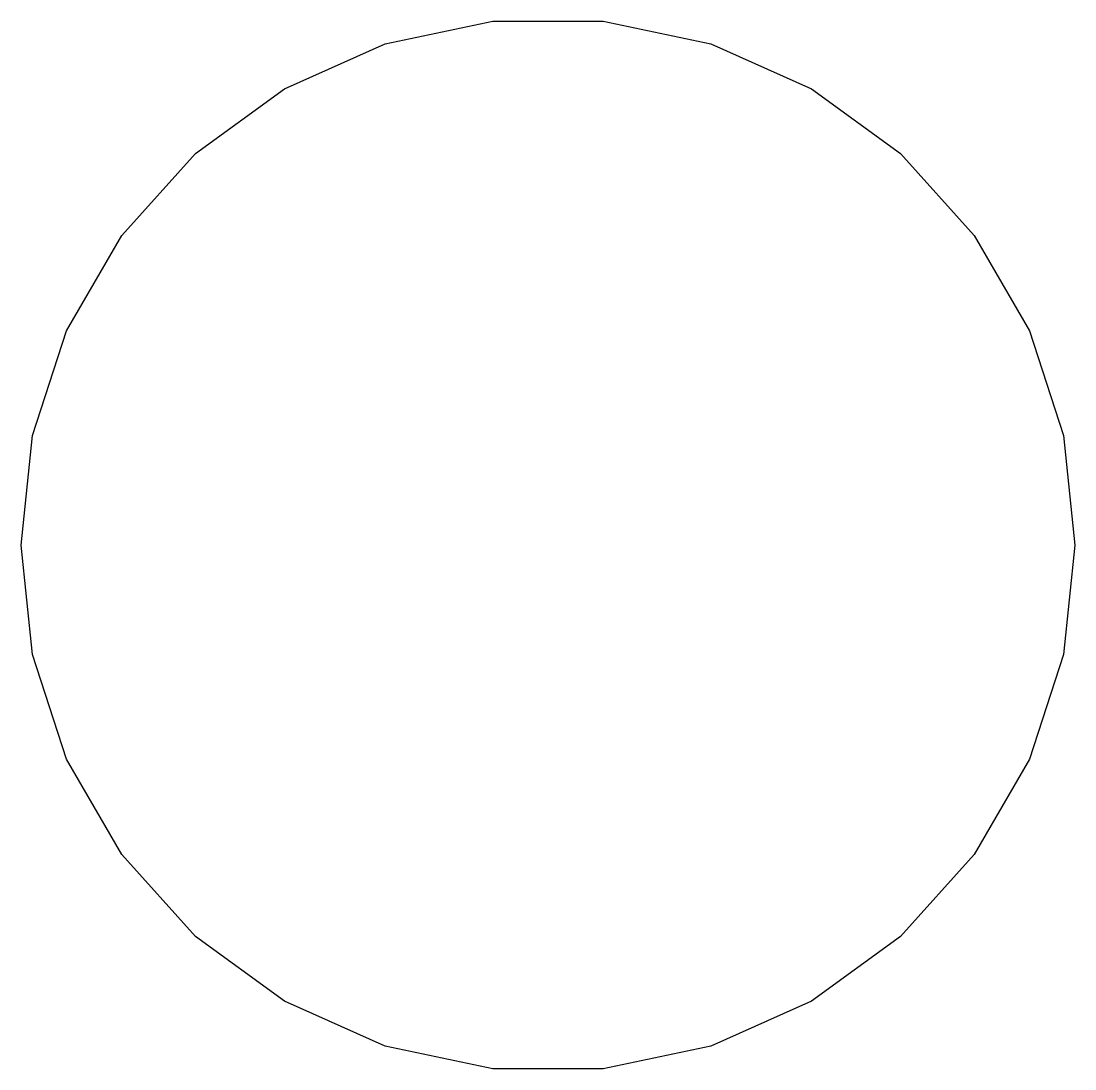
# Model space of a CAD drawing. Header units: millimetres. Extents: x -99 to 99, y -36 to -7.
# Drawn here: x 70.9 to 75.9, y -35.59 to -30.61 of the extents above.
import ezdxf

# ---------------------------------------------------------------- set-up
doc = ezdxf.new("R2010")
doc.units = ezdxf.units.MM
for name, color, linetype in [('Shape342', 7, 'CONTINUOUS'), ('Shape343', 7, 'CONTINUOUS'), ('Shape344', 7, 'CONTINUOUS'), ('Shape345', 7, 'CONTINUOUS'), ('Shape346', 7, 'CONTINUOUS'), ('Shape347', 7, 'CONTINUOUS'), ('Shape348', 7, 'CONTINUOUS'), ('Shape349', 7, 'CONTINUOUS'), ('Shape350', 7, 'CONTINUOUS'), ('Shape351', 7, 'CONTINUOUS'), ('Shape352', 7, 'CONTINUOUS'), ('Shape353', 7, 'CONTINUOUS'), ('Shape354', 7, 'CONTINUOUS'), ('Shape355', 7, 'CONTINUOUS'), ('Shape356', 7, 'CONTINUOUS'), ('Shape357', 7, 'CONTINUOUS'), ('Shape358', 7, 'CONTINUOUS'), ('Shape359', 7, 'CONTINUOUS'), ('Shape360', 7, 'CONTINUOUS'), ('Shape361', 7, 'CONTINUOUS'), ('Shape362', 7, 'CONTINUOUS'), ('Shape363', 7, 'CONTINUOUS'), ('Shape364', 7, 'CONTINUOUS'), ('Shape365', 7, 'CONTINUOUS'), ('Shape366', 7, 'CONTINUOUS'), ('Shape367', 7, 'CONTINUOUS'), ('Shape368', 7, 'CONTINUOUS'), ('Shape369', 7, 'CONTINUOUS'), ('Shape370', 7, 'CONTINUOUS'), ('Shape371', 7, 'CONTINUOUS')]:
    doc.layers.add(name, color=color, linetype=linetype)

msp = doc.modelspace()

# ---------------------------------------------------------------- linework, layer by layer
at = {"layer": 'Shape342'}
msp.add_line((73.1387, -35.5863), (72.6275, -35.4776), dxfattribs=at)
at = {"layer": 'Shape343'}
msp.add_line((72.6275, -35.4776), (72.15, -35.2651), dxfattribs=at)
at = {"layer": 'Shape344'}
msp.add_line((72.15, -35.2651), (71.7272, -34.9579), dxfattribs=at)
at = {"layer": 'Shape345'}
msp.add_line((71.7272, -34.9579), (71.3775, -34.5695), dxfattribs=at)
at = {"layer": 'Shape346'}
msp.add_line((71.3775, -34.5695), (71.1161, -34.1168), dxfattribs=at)
at = {"layer": 'Shape347'}
msp.add_line((71.1161, -34.1168), (70.9546, -33.6198), dxfattribs=at)
at = {"layer": 'Shape348'}
msp.add_line((70.9546, -33.6198), (70.9, -33.1), dxfattribs=at)
at = {"layer": 'Shape349'}
msp.add_line((70.9, -33.1), (70.9546, -32.5802), dxfattribs=at)
at = {"layer": 'Shape350'}
msp.add_line((70.9546, -32.5802), (71.1161, -32.0831), dxfattribs=at)
at = {"layer": 'Shape351'}
msp.add_line((71.1161, -32.0831), (71.3775, -31.6305), dxfattribs=at)
at = {"layer": 'Shape352'}
msp.add_line((71.3775, -31.6305), (71.7272, -31.2421), dxfattribs=at)
at = {"layer": 'Shape353'}
msp.add_line((71.7272, -31.2421), (72.15, -30.9349), dxfattribs=at)
at = {"layer": 'Shape354'}
msp.add_line((72.15, -30.9349), (72.6275, -30.7224), dxfattribs=at)
at = {"layer": 'Shape355'}
msp.add_line((72.6275, -30.7224), (73.1387, -30.6137), dxfattribs=at)
at = {"layer": 'Shape356'}
msp.add_line((73.1387, -30.6137), (73.6613, -30.6137), dxfattribs=at)
at = {"layer": 'Shape357'}
msp.add_line((73.6613, -30.6137), (74.1725, -30.7224), dxfattribs=at)
at = {"layer": 'Shape358'}
msp.add_line((74.1725, -30.7224), (74.65, -30.9349), dxfattribs=at)
at = {"layer": 'Shape359'}
msp.add_line((74.65, -30.9349), (75.0728, -31.2421), dxfattribs=at)
at = {"layer": 'Shape360'}
msp.add_line((75.0728, -31.2421), (75.4225, -31.6305), dxfattribs=at)
at = {"layer": 'Shape361'}
msp.add_line((75.4225, -31.6305), (75.6839, -32.0831), dxfattribs=at)
at = {"layer": 'Shape362'}
msp.add_line((75.6839, -32.0831), (75.8454, -32.5802), dxfattribs=at)
at = {"layer": 'Shape363'}
msp.add_line((75.8454, -32.5802), (75.9, -33.1), dxfattribs=at)
at = {"layer": 'Shape364'}
msp.add_line((75.9, -33.1), (75.8454, -33.6198), dxfattribs=at)
at = {"layer": 'Shape365'}
msp.add_line((75.8454, -33.6198), (75.6839, -34.1168), dxfattribs=at)
at = {"layer": 'Shape366'}
msp.add_line((75.6839, -34.1168), (75.4225, -34.5695), dxfattribs=at)
at = {"layer": 'Shape367'}
msp.add_line((75.4225, -34.5695), (75.0728, -34.9579), dxfattribs=at)
at = {"layer": 'Shape368'}
msp.add_line((75.0728, -34.9579), (74.65, -35.2651), dxfattribs=at)
at = {"layer": 'Shape369'}
msp.add_line((74.65, -35.2651), (74.1725, -35.4776), dxfattribs=at)
at = {"layer": 'Shape370'}
msp.add_line((74.1725, -35.4776), (73.6613, -35.5863), dxfattribs=at)
at = {"layer": 'Shape371'}
msp.add_line((73.6613, -35.5863), (73.1387, -35.5863), dxfattribs=at)

doc.saveas('drawing.dxf')
